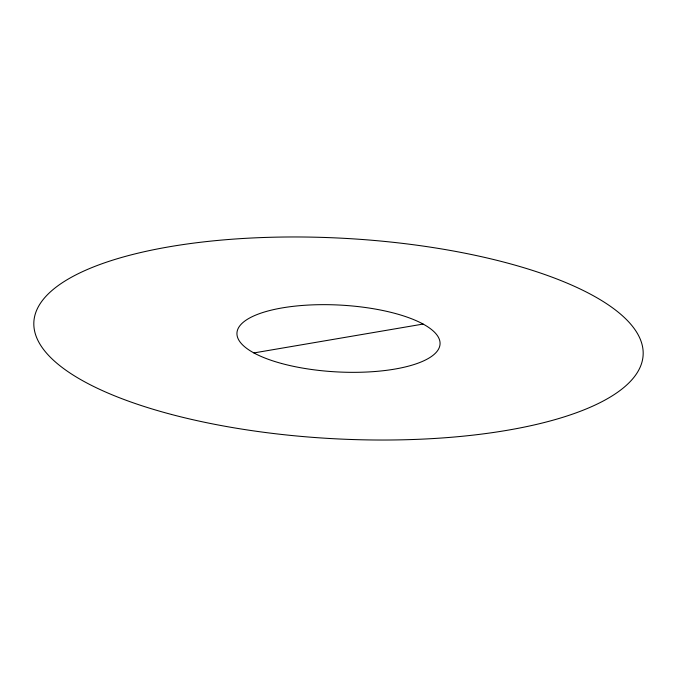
<?xml version="1.0" encoding="UTF-8"?>
<svg xmlns="http://www.w3.org/2000/svg" width="677" height="677" viewBox="0 0 677 677"><rect width="100%" height="100%" fill="white"/><g stroke="black" fill="none" stroke-linecap="round" stroke-linejoin="round"><path stroke-width="1.02" d="M253.892 352.937L423.108 324.063M281.573 363.481A101.694 33.444 3.1 0 0 439.805 345.786A101.694 33.444 3.1 0 0 294.131 306.232A101.694 33.444 3.1 0 0 281.573 363.481M171.493 414.459A305.082 100.331 3.1 0 0 642.693 358.861A305.082 100.331 3.1 0 0 201.306 242.171A305.082 100.331 3.1 0 0 171.493 414.459"/></g></svg>
